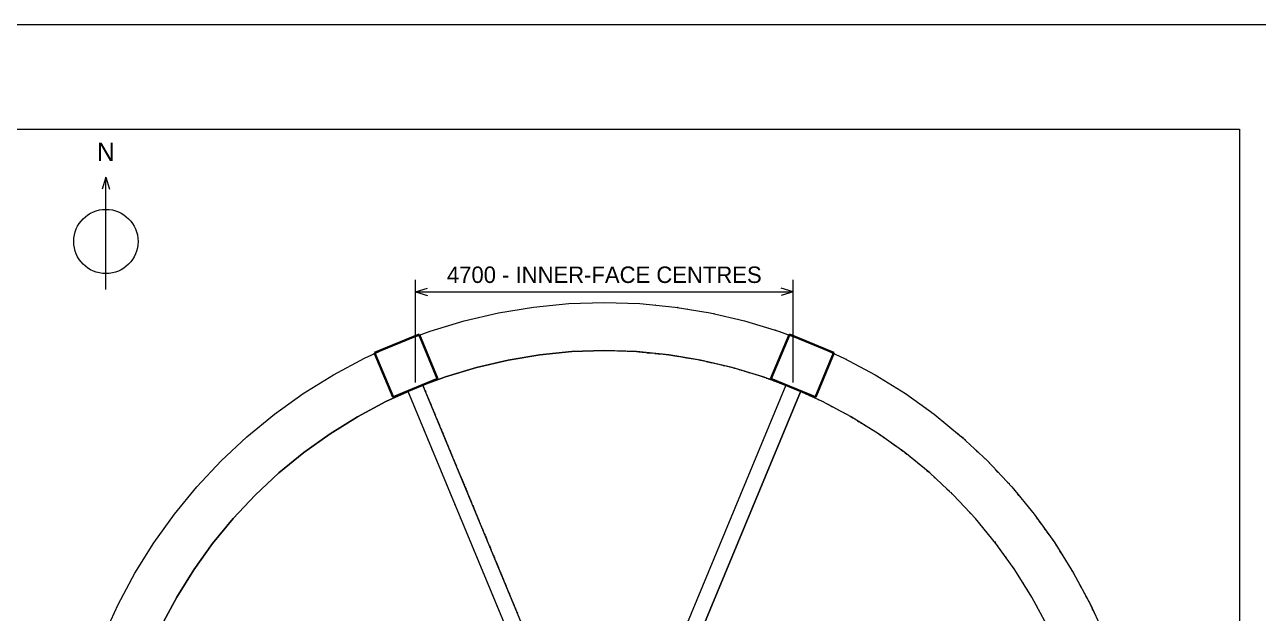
# Paper-space layout '01 Plans' of a CAD drawing. Header units: millimetres. Extents: x 5 to 415, y 7 to 290.
# Drawn here: x 179.9 to 333.4, y 216.7 to 290 of the extents above; entities that cross this region are included whole.
import ezdxf
from ezdxf.enums import TextEntityAlignment as Align

# ---------------------------------------------------------------- set-up
doc = ezdxf.new("R2010")
doc.units = ezdxf.units.MM
for name, color, linetype in [('DIMENSIONS', 7, 'Continuous'), ('GEOMETRY', 7, 'Continuous'), ('SHEET', 7, 'Continuous'), ('TEXT', 7, 'Continuous')]:
    doc.layers.add(name, color=color, linetype=linetype)

# ---------------------------------------------------------------- blocks, each defined once
blk = doc.blocks.new('SHEET_01')
at = {"layer": 'DIMENSIONS', "lineweight": 15}
for p, q in [((190, 271), (189.55, 269.5)), ((190, 271), (190.45, 269.5)), ((228.5, 256.73), (230, 257.18)), ((228.5, 256.73), (230, 256.28)), ((275.5, 256.73), (274, 257.18)), ((275.5, 256.73), (274, 256.28))]:
    blk.add_line(p, q, dxfattribs=at)
at = {"layer": 'DIMENSIONS', "lineweight": 13}
for p, q in [((228.5, 245.43), (228.5, 258.23)), ((275.5, 245.43), (275.5, 258.23)), ((228.5, 256.73), (275.5, 256.73))]:
    blk.add_line(p, q, dxfattribs=at)
at = {"layer": 'GEOMETRY', "lineweight": 13}
for p, q in [((238.85, 254.11), (243.2, 254.83)), ((243.2, 254.83), (247.59, 255.26)), ((247.59, 255.26), (252, 255.41)), ((252, 255.41), (256.41, 255.26)), ((256.41, 255.26), (260.8, 254.83)), ((258.42, 255.07), (258.35, 255.07)), ((260.8, 254.83), (265.15, 254.11)), ((261.17, 254.77), (261.11, 254.78)), ((234.55, 253.11), (238.85, 254.11)), ((262.35, 254.58), (262.29, 254.59)), ((265.15, 254.11), (269.45, 253.11)), ((265.7, 253.98), (265.64, 254)), ((268.65, 253.3), (268.59, 253.31)), ((226.2, 250.28), (230.33, 251.83)), ((230.33, 251.83), (234.55, 253.11)), ((269.45, 253.11), (273.67, 251.83)), ((272.4, 252.22), (272.34, 252.23)), ((273.37, 251.92), (273.31, 251.94)), ((273.67, 251.83), (277.8, 250.28)), ((273.96, 251.72), (273.9, 251.74)), ((222.19, 248.46), (226.2, 250.28)), ((227.13, 250.66), (227.07, 250.64)), ((227.94, 250.99), (227.82, 250.95)), ((228.11, 251.07), (228.05, 251.04)), ((228.4, 251.19), (228.28, 251.14)), ((228.57, 251.26), (228.51, 251.23)), ((228.98, 251.43), (228.74, 251.33)), ((228.98, 251.43), (228.98, 251.43)), ((275.02, 251.43), (275, 251.37)), ((276.18, 250.95), (275.02, 251.43)), ((275.02, 251.43), (275.02, 251.43)), ((275.2, 251.35), (275.26, 251.33)), ((276.03, 250.94), (275.97, 250.97)), ((276.41, 250.85), (276.29, 250.9)), ((276.64, 250.76), (276.58, 250.78)), ((276.93, 250.64), (276.76, 250.71)), ((276.87, 250.66), (276.93, 250.64)), ((277.16, 250.54), (277.05, 250.59)), ((277.62, 250.34), (277.56, 250.37)), ((277.62, 250.35), (277.57, 250.37)), ((277.8, 250.28), (281.81, 248.46)), ((223.66, 249.22), (223.43, 249.13)), ((223.43, 249.13), (223.46, 249.07)), ((223.89, 249.32), (223.78, 249.27)), ((224.07, 249.39), (224.01, 249.37)), ((224.3, 249.49), (224.24, 249.46)), ((224.59, 249.61), (224.47, 249.56)), ((224.76, 249.68), (224.7, 249.66)), ((240.02, 248.23), (243.98, 248.88)), ((243.98, 248.88), (240.02, 248.23)), ((243.98, 248.88), (247.98, 249.28)), ((247.98, 249.28), (243.98, 248.88)), ((247.98, 249.28), (252, 249.41)), ((252, 249.41), (247.98, 249.28)), ((252, 249.41), (253.51, 249.36)), ((256.02, 249.28), (252, 249.41)), ((253.63, 249.36), (256.02, 249.28)), ((256.02, 249.28), (256.14, 249.26)), ((260.02, 248.88), (256.02, 249.28)), ((256.27, 249.25), (257.14, 249.17)), ((257.27, 249.15), (258.14, 249.07)), ((258.27, 249.06), (259.08, 248.98)), ((259.27, 248.96), (260.02, 248.88)), ((260.02, 248.88), (261.25, 248.68)), ((263.98, 248.23), (260.02, 248.88)), ((261.38, 248.66), (262.43, 248.48)), ((278.32, 250.06), (278.26, 250.09)), ((278.78, 249.87), (278.72, 249.89)), ((279.53, 249.56), (278.95, 249.8)), ((279.17, 249.65), (279.12, 249.68)), ((279.24, 249.68), (279.3, 249.66)), ((280.57, 249.13), (279.64, 249.51)), ((279.7, 249.49), (279.76, 249.46)), ((280.51, 249.15), (280.57, 249.13)), ((280.57, 249.13), (280.54, 249.07)), ((280.54, 249.07), (280.57, 249.13)), ((280.57, 249.13), (280.57, 249.13)), ((218.3, 246.38), (222.19, 248.46)), ((232.26, 246.15), (236.11, 247.32)), ((236.11, 247.32), (232.26, 246.15)), ((236.11, 247.32), (240.02, 248.23)), ((240.02, 248.23), (236.11, 247.32)), ((262.56, 248.46), (263.61, 248.29)), ((263.73, 248.27), (263.98, 248.23)), ((263.98, 248.23), (264.1, 248.2)), ((267.89, 247.32), (263.98, 248.23)), ((264.22, 248.17), (264.53, 248.1)), ((264.65, 248.07), (265.39, 247.9)), ((265.51, 247.87), (265.81, 247.8)), ((265.94, 247.77), (266.18, 247.72)), ((266.36, 247.67), (266.67, 247.6)), ((266.79, 247.57), (267.1, 247.5)), ((267.22, 247.47), (267.47, 247.42)), ((267.59, 247.39), (267.83, 247.33)), ((271.74, 246.15), (267.89, 247.32)), ((268.01, 247.28), (268.55, 247.12)), ((268.67, 247.08), (268.86, 247.02)), ((281.81, 248.46), (285.7, 246.38)), ((282.15, 248.28), (282.09, 248.31)), ((214.55, 244.05), (218.3, 246.38)), ((232.26, 246.15), (228.5, 244.73)), ((229.44, 245.09), (232.26, 246.15)), ((230.58, 245.6), (230.52, 245.57)), ((230.52, 245.57), (230.58, 245.6)), ((230.87, 245.71), (230.81, 245.69)), ((230.81, 245.69), (230.87, 245.71)), ((268.98, 246.99), (269.22, 246.92)), ((269.34, 246.88), (269.52, 246.82)), ((269.64, 246.79), (269.82, 246.73)), ((269.94, 246.7), (270.12, 246.64)), ((270.3, 246.59), (270.84, 246.42)), ((270.96, 246.39), (271.14, 246.33)), ((271.26, 246.3), (271.74, 246.15)), ((271.74, 246.15), (271.97, 246.06)), ((275.5, 244.73), (271.74, 246.15)), ((272.15, 245.99), (272.27, 245.95)), ((272.39, 245.91), (272.56, 245.84)), ((272.68, 245.8), (272.8, 245.75)), ((272.91, 245.71), (273.09, 245.64)), ((273.21, 245.6), (273.56, 245.46)), ((285.09, 246.7), (285.04, 246.73)), ((285.7, 246.38), (289.45, 244.05)), ((285.97, 246.21), (285.92, 246.24)), ((286.29, 246.01), (286.24, 246.04)), ((210.96, 241.48), (214.55, 244.05)), ((228.5, 244.73), (224.84, 243.08)), ((224.84, 243.08), (227.53, 244.29)), ((226.83, 244.04), (226.71, 243.99)), ((226.71, 243.99), (226.83, 244.04)), ((227.06, 244.14), (227, 244.11)), ((227, 244.11), (227.06, 244.14)), ((227.29, 244.23), (227.17, 244.18)), ((227.17, 244.18), (227.29, 244.23)), ((227.52, 244.33), (227.4, 244.28)), ((227.4, 244.28), (227.52, 244.33)), ((227.75, 244.43), (227.58, 244.35)), ((227.58, 244.35), (242.69, 207.86)), ((227.74, 243.95), (227.72, 244.01)), ((229.42, 245.12), (227.87, 244.47)), ((229.42, 245.12), (229.57, 244.78)), ((244.54, 208.62), (229.42, 245.12)), ((229.42, 245.12), (229.42, 245.12)), ((229.89, 245.31), (229.54, 245.16)), ((229.54, 245.16), (229.89, 245.31)), ((229.61, 244.66), (229.68, 244.49)), ((229.73, 244.38), (229.78, 244.26)), ((229.82, 244.15), (229.85, 244.09)), ((230.12, 245.4), (230.06, 245.38)), ((230.06, 245.38), (230.12, 245.4)), ((274.58, 245.12), (259.46, 208.62)), ((276.4, 244.29), (261.31, 207.86)), ((261.31, 207.86), (276.4, 244.29)), ((273.68, 245.42), (273.85, 245.35)), ((273.97, 245.31), (274.38, 245.15)), ((274.17, 245.28), (274.11, 245.31)), ((274.11, 245.31), (274.17, 245.28)), ((274.64, 245.09), (274.58, 245.12)), ((274.93, 244.97), (274.81, 245.02)), ((275.17, 244.87), (275.05, 244.92)), ((275.41, 244.77), (275.29, 244.82)), ((279.16, 243.08), (275.5, 244.73)), ((275.65, 244.67), (275.53, 244.72)), ((275.83, 244.6), (275.77, 244.62)), ((276.3, 244.4), (276.25, 244.43)), ((276.42, 244.32), (276.53, 244.27)), ((276.54, 244.3), (276.48, 244.33)), ((276.48, 244.33), (276.54, 244.3)), ((276.64, 244.22), (276.7, 244.19)), ((276.82, 244.14), (276.93, 244.09)), ((277.04, 244.03), (277.39, 243.88)), ((277.23, 244.02), (277.17, 244.04)), ((277.17, 244.04), (277.23, 244.02)), ((288.33, 244.75), (288.27, 244.78)), ((289.13, 244.25), (289.08, 244.28)), ((289.45, 244.05), (293.04, 241.48)), ((221.3, 241.18), (224.84, 243.08)), ((224.84, 243.08), (221.3, 241.18)), ((226.54, 243.92), (226.48, 243.9)), ((226.48, 243.9), (226.54, 243.92)), ((229.92, 243.92), (230.06, 243.58)), ((230.11, 243.47), (230.18, 243.29)), ((230.23, 243.18), (230.27, 243.07)), ((230.32, 242.95), (230.46, 242.61)), ((230.51, 242.5), (230.56, 242.38)), ((277.5, 243.83), (277.62, 243.78)), ((277.73, 243.72), (277.79, 243.7)), ((277.9, 243.65), (278.02, 243.59)), ((278.13, 243.54), (278.47, 243.39)), ((278.59, 243.33), (278.7, 243.28)), ((278.82, 243.23), (278.87, 243.21)), ((278.99, 243.15), (279.1, 243.1)), ((282.7, 241.18), (279.16, 243.08)), ((279.22, 243.05), (279.27, 243.02)), ((279.38, 242.96), (279.49, 242.9)), ((279.6, 242.84), (279.66, 242.81)), ((279.77, 242.75), (280.05, 242.6)), ((280.16, 242.54), (280.38, 242.42)), ((289.71, 243.86), (289.66, 243.9)), ((290.68, 243.17), (290.63, 243.2)), ((291.09, 242.87), (291.04, 242.91)), ((207.55, 238.68), (210.96, 241.48)), ((217.88, 239.06), (221.3, 241.18)), ((221.3, 241.18), (217.88, 239.06)), ((228.43, 242.3), (228.4, 242.36)), ((228.92, 241.11), (228.9, 241.16)), ((230.6, 242.27), (230.74, 241.93)), ((230.82, 241.76), (230.96, 241.42)), ((231, 241.3), (231.03, 241.25)), ((231.1, 241.07), (231.24, 240.73)), ((280.49, 242.37), (280.54, 242.34)), ((280.71, 242.25), (280.77, 242.22)), ((280.88, 242.16), (280.93, 242.13)), ((281.04, 242.07), (281.15, 242.01)), ((281.26, 241.95), (281.32, 241.92)), ((281.43, 241.86), (281.82, 241.65)), ((281.98, 241.57), (282.04, 241.54)), ((282.15, 241.48), (282.21, 241.45)), ((282.37, 241.36), (282.43, 241.33)), ((282.54, 241.27), (282.7, 241.18)), ((282.7, 241.18), (282.92, 241.05)), ((286.12, 239.06), (282.7, 241.18)), ((283.02, 240.98), (283.24, 240.85)), ((292.06, 242.18), (292.01, 242.21)), ((292.47, 241.88), (292.42, 241.92)), ((293.04, 241.48), (296.45, 238.68)), ((229.42, 239.91), (229.39, 239.97)), ((229.6, 239.46), (229.58, 239.51)), ((231.29, 240.62), (231.36, 240.45)), ((231.4, 240.33), (231.45, 240.22)), ((231.5, 240.11), (231.52, 240.05)), ((231.59, 239.88), (231.64, 239.77)), ((231.69, 239.65), (231.73, 239.54)), ((231.78, 239.42), (231.95, 239.03)), ((283.34, 240.78), (283.4, 240.75)), ((283.5, 240.68), (283.72, 240.55)), ((283.82, 240.48), (283.98, 240.39)), ((284.14, 240.29), (284.2, 240.25)), ((284.3, 240.19), (284.52, 240.05)), ((284.62, 239.99), (284.68, 239.95)), ((284.94, 239.79), (285, 239.76)), ((285.1, 239.69), (285.26, 239.59)), ((285.42, 239.49), (285.48, 239.46)), ((293.86, 240.8), (293.82, 240.84)), ((294.94, 239.92), (294.89, 239.96)), ((295.42, 239.52), (295.37, 239.56)), ((204.34, 235.66), (207.55, 238.68)), ((214.62, 236.72), (217.88, 239.06)), ((217.88, 239.06), (214.62, 236.72)), ((230.1, 238.26), (230.08, 238.32)), ((231.99, 238.91), (232.14, 238.57)), ((232.18, 238.46), (232.23, 238.34)), ((232.28, 238.23), (232.42, 237.89)), ((285.74, 239.29), (285.8, 239.26)), ((285.9, 239.19), (285.96, 239.16)), ((289.38, 236.72), (286.12, 239.06)), ((286.17, 239.02), (286.37, 238.88)), ((286.63, 238.69), (286.78, 238.58)), ((286.88, 238.51), (286.93, 238.47)), ((287.29, 238.22), (287.34, 238.18)), ((287.55, 238.04), (287.75, 237.89)), ((296.01, 239.04), (295.96, 239.08)), ((296.68, 238.46), (296.45, 238.68)), ((296.45, 238.68), (299.66, 235.66)), ((296.91, 238.25), (296.77, 238.38)), ((211.51, 234.17), (214.62, 236.72)), ((214.62, 236.72), (211.51, 234.17)), ((230.59, 237.06), (230.57, 237.12)), ((232.49, 237.72), (232.54, 237.6)), ((232.58, 237.49), (232.63, 237.37)), ((232.68, 237.26), (232.7, 237.2)), ((232.77, 237.03), (232.91, 236.69)), ((232.96, 236.58), (233.03, 236.41)), ((287.95, 237.74), (288.16, 237.6)), ((288.26, 237.52), (288.31, 237.49)), ((288.67, 237.23), (288.72, 237.19)), ((288.92, 237.05), (289.13, 236.9)), ((289.33, 236.76), (289.38, 236.72)), ((289.38, 236.72), (289.63, 236.52)), ((292.49, 234.17), (289.38, 236.72)), ((298.06, 237.17), (297.92, 237.3)), ((298.47, 236.78), (298.24, 237)), ((201.32, 232.45), (204.34, 235.66)), ((231.28, 235.41), (231.25, 235.47)), ((233.08, 236.29), (233.13, 236.18)), ((233.17, 236.06), (233.31, 235.72)), ((233.36, 235.61), (233.41, 235.5)), ((233.46, 235.38), (233.6, 235.04)), ((233.67, 234.87), (233.81, 234.53)), ((289.97, 236.24), (290.11, 236.12)), ((290.45, 235.84), (290.6, 235.72)), ((291.03, 235.36), (291.08, 235.32)), ((291.52, 234.97), (291.66, 234.85)), ((299.44, 235.88), (299.39, 235.92)), ((299.66, 235.66), (302.68, 232.45)), ((299.92, 235.39), (299.88, 235.44)), ((208.58, 231.42), (211.51, 234.17)), ((211.51, 234.17), (208.58, 231.42)), ((231.77, 234.22), (231.75, 234.27)), ((233.86, 234.41), (233.88, 234.36)), ((233.95, 234.19), (234.09, 233.84)), ((234.14, 233.73), (234.21, 233.56)), ((234.26, 233.45), (234.31, 233.33)), ((292.1, 234.49), (292.39, 234.25)), ((295.42, 231.42), (292.49, 234.17)), ((292.99, 233.7), (293.45, 233.27)), ((301, 234.24), (300.7, 234.56)), ((301.3, 233.92), (301.17, 234.06)), ((198.52, 229.04), (201.32, 232.45)), ((232.46, 232.57), (232.43, 232.62)), ((234.35, 233.22), (234.49, 232.88)), ((234.54, 232.76), (234.59, 232.65)), ((234.64, 232.53), (234.8, 232.14)), ((234.85, 232.02), (234.99, 231.68)), ((293.73, 233.01), (293.77, 232.97)), ((294.6, 232.19), (294.92, 231.89)), ((295.1, 231.72), (295.24, 231.59)), ((302.38, 232.77), (302.16, 233)), ((302.68, 232.45), (302.46, 232.68)), ((302.68, 232.45), (305.48, 229.04)), ((303.08, 231.96), (302.96, 232.1)), ((205.83, 228.49), (208.58, 231.42)), ((208.58, 231.42), (205.83, 228.49)), ((232.95, 231.37), (232.93, 231.43)), ((233.45, 230.18), (233.42, 230.23)), ((235.04, 231.57), (235.08, 231.45)), ((235.13, 231.34), (235.27, 231)), ((235.34, 230.83), (235.39, 230.71)), ((235.44, 230.6), (235.48, 230.49)), ((235.53, 230.37), (235.56, 230.31)), ((298.17, 228.49), (295.42, 231.42)), ((295.59, 231.24), (295.72, 231.1)), ((295.89, 230.92), (296.11, 230.69)), ((303.56, 231.37), (303.44, 231.52)), ((303.96, 230.89), (303.84, 231.03)), ((304.36, 230.4), (304.32, 230.45)), ((195.95, 225.45), (198.52, 229.04)), ((235.63, 230.14), (235.77, 229.8)), ((235.81, 229.69), (235.89, 229.52)), ((235.93, 229.4), (235.98, 229.29)), ((236.03, 229.18), (236.17, 228.83)), ((236.22, 228.72), (236.26, 228.61)), ((296.97, 229.77), (297.01, 229.73)), ((297.27, 229.45), (297.61, 229.09)), ((304.84, 229.82), (304.72, 229.96)), ((305.24, 229.33), (305.2, 229.38)), ((305.48, 229.04), (308.05, 225.45)), ((305.63, 228.83), (305.59, 228.88)), ((203.28, 225.38), (205.83, 228.49)), ((205.83, 228.49), (203.28, 225.38)), ((234.13, 228.52), (234.11, 228.58)), ((234.63, 227.33), (234.6, 227.39)), ((236.31, 228.49), (236.45, 228.15)), ((236.52, 227.98), (236.66, 227.64)), ((236.71, 227.52), (236.73, 227.47)), ((236.81, 227.3), (236.95, 226.96)), ((300.72, 225.38), (298.17, 228.49)), ((298.25, 228.39), (298.37, 228.25)), ((298.85, 227.66), (298.89, 227.62)), ((305.92, 228.42), (305.81, 228.57)), ((306.21, 228.01), (306.1, 228.16)), ((306.4, 227.76), (306.29, 227.91)), ((306.62, 227.45), (306.58, 227.5)), ((306.91, 227.04), (306.76, 227.24)), ((235.31, 225.68), (235.29, 225.73)), ((236.99, 226.84), (237.06, 226.67)), ((237.11, 226.56), (237.16, 226.44)), ((237.21, 226.33), (237.35, 225.99)), ((237.39, 225.87), (237.44, 225.76)), ((237.49, 225.65), (237.56, 225.48)), ((299.72, 226.6), (299.76, 226.55)), ((300.12, 226.11), (300.16, 226.06)), ((300.52, 225.63), (300.64, 225.48)), ((307.2, 226.63), (307.09, 226.78)), ((307.31, 226.47), (307.28, 226.53)), ((307.61, 226.06), (307.57, 226.12)), ((307.9, 225.66), (307.75, 225.86)), ((193.62, 221.7), (195.95, 225.45)), ((200.94, 222.12), (203.28, 225.38)), ((203.28, 225.38), (200.94, 222.12)), ((235.81, 224.48), (235.78, 224.54)), ((237.61, 225.36), (237.65, 225.25)), ((237.7, 225.13), (237.84, 224.79)), ((237.89, 224.68), (237.94, 224.56)), ((237.98, 224.45), (238.13, 224.11)), ((303.06, 222.12), (300.72, 225.38)), ((300.9, 225.13), (300.94, 225.08)), ((301.6, 224.16), (301.63, 224.11)), ((308.08, 225.4), (308.05, 225.45)), ((308.05, 225.45), (310.38, 221.7)), ((308.28, 225.08), (308.15, 225.29)), ((308.45, 224.81), (308.35, 224.97)), ((308.58, 224.59), (308.55, 224.65)), ((308.78, 224.27), (308.65, 224.49)), ((308.88, 224.11), (308.85, 224.17)), ((236.3, 223.29), (236.28, 223.34)), ((238.2, 223.94), (238.24, 223.82)), ((238.29, 223.71), (238.34, 223.6)), ((238.39, 223.48), (238.41, 223.43)), ((238.48, 223.25), (238.62, 222.91)), ((238.67, 222.8), (238.74, 222.63)), ((238.79, 222.51), (238.83, 222.4)), ((301.89, 223.75), (301.93, 223.7)), ((302.58, 222.78), (302.62, 222.73)), ((309.08, 223.79), (309.05, 223.84)), ((309.25, 223.52), (309.15, 223.68)), ((309.38, 223.31), (309.35, 223.36)), ((309.58, 222.99), (309.55, 223.04)), ((309.68, 222.83), (309.65, 222.88)), ((309.88, 222.51), (309.85, 222.56)), ((191.54, 217.81), (193.62, 221.7)), ((198.82, 218.7), (200.94, 222.12)), ((200.94, 222.12), (198.82, 218.7)), ((236.99, 221.64), (236.96, 221.69)), ((238.88, 222.29), (239.02, 221.95)), ((239.07, 221.83), (239.12, 221.72)), ((239.16, 221.6), (239.3, 221.26)), ((239.38, 221.09), (239.52, 220.75)), ((302.88, 222.37), (302.91, 222.32)), ((305.18, 218.7), (303.06, 222.12)), ((310.04, 222.24), (309.94, 222.4)), ((310.24, 221.92), (310.11, 222.13)), ((310.34, 221.76), (310.31, 221.81)), ((310.38, 221.7), (312.46, 217.81)), ((310.47, 221.54), (310.41, 221.65)), ((310.73, 221.04), (310.53, 221.43)), ((237.48, 220.44), (237.46, 220.5)), ((239.56, 220.64), (239.59, 220.58)), ((239.66, 220.41), (239.8, 220.07)), ((239.85, 219.95), (239.92, 219.78)), ((239.96, 219.67), (240.01, 219.55)), ((240.06, 219.44), (240.2, 219.1)), ((304.05, 220.52), (304.09, 220.46)), ((304.55, 219.72), (304.58, 219.66)), ((310.94, 220.65), (310.91, 220.7)), ((311.06, 220.43), (311, 220.54)), ((311.15, 220.26), (311.12, 220.31)), ((311.36, 219.87), (311.21, 220.15)), ((311.51, 219.59), (311.42, 219.76)), ((196.92, 215.16), (198.82, 218.7)), ((198.82, 218.7), (196.92, 215.16)), ((238.16, 218.79), (238.14, 218.85)), ((240.25, 218.99), (240.3, 218.87)), ((240.34, 218.76), (240.41, 218.59)), ((240.46, 218.47), (240.51, 218.36)), ((240.55, 218.24), (240.7, 217.9)), ((304.85, 219.24), (304.88, 219.18)), ((305.05, 218.92), (305.08, 218.86)), ((307.08, 215.16), (305.18, 218.7)), ((311.63, 219.37), (311.6, 219.43)), ((311.74, 219.15), (311.68, 219.26)), ((311.83, 218.98), (311.8, 219.04)), ((312.04, 218.59), (311.89, 218.87)), ((312.31, 218.09), (312.1, 218.48)), ((312.43, 217.87), (312.4, 217.93)), ((189.72, 213.8), (191.54, 217.81)), ((238.66, 217.59), (238.64, 217.65)), ((240.74, 217.79), (240.79, 217.68)), ((240.84, 217.56), (240.98, 217.22)), ((241.05, 217.05), (241.1, 216.94)), ((241.14, 216.82), (241.19, 216.71)), ((305.74, 217.65), (305.77, 217.6)), ((312.46, 217.81), (314.28, 213.8)), ((312.64, 217.41), (312.48, 217.76)), ((312.82, 217.01), (312.69, 217.3)), ((312.9, 216.84), (312.87, 216.9))]:
    blk.add_line(p, q, dxfattribs=at)
at = {"layer": 'GEOMETRY', "lineweight": 30}
for p, q in [((228.98, 251.43), (223.43, 249.13)), ((231.27, 245.88), (228.98, 251.43)), ((275.02, 251.43), (272.73, 245.88)), ((280.57, 249.13), (275.02, 251.43)), ((223.43, 249.13), (225.73, 243.59)), ((278.27, 243.59), (280.57, 249.13)), ((225.73, 243.59), (231.27, 245.88)), ((272.73, 245.88), (278.27, 243.59))]:
    blk.add_line(p, q, dxfattribs=at)
at = {"layer": 'GEOMETRY', "lineweight": 13}
blk.add_circle((190, 263), 4, dxfattribs=at)
at = {"layer": 'SHEET', "lineweight": 18}
for p, q in [((5, 290), (415, 290)), ((15, 277), (331, 277)), ((331, 277), (331, 17)), ((190, 257), (190, 271))]:
    blk.add_line(p, q, dxfattribs=at)
at = {"layer": 'DIMENSIONS'}
blk.add_text('4700 - INNER-FACE CENTRES', height=2.05, dxfattribs=at).set_placement((252, 257.83), align=Align.CENTER)
at = {"layer": 'TEXT'}
blk.add_text('N', height=2.3, dxfattribs=at).set_placement((190, 273), align=Align.CENTER)

psp = doc.layouts.new('01 Plans')

# ---------------------------------------------------------------- block references
psp.add_blockref('SHEET_01', (0, 0))

doc.saveas('drawing.dxf')
